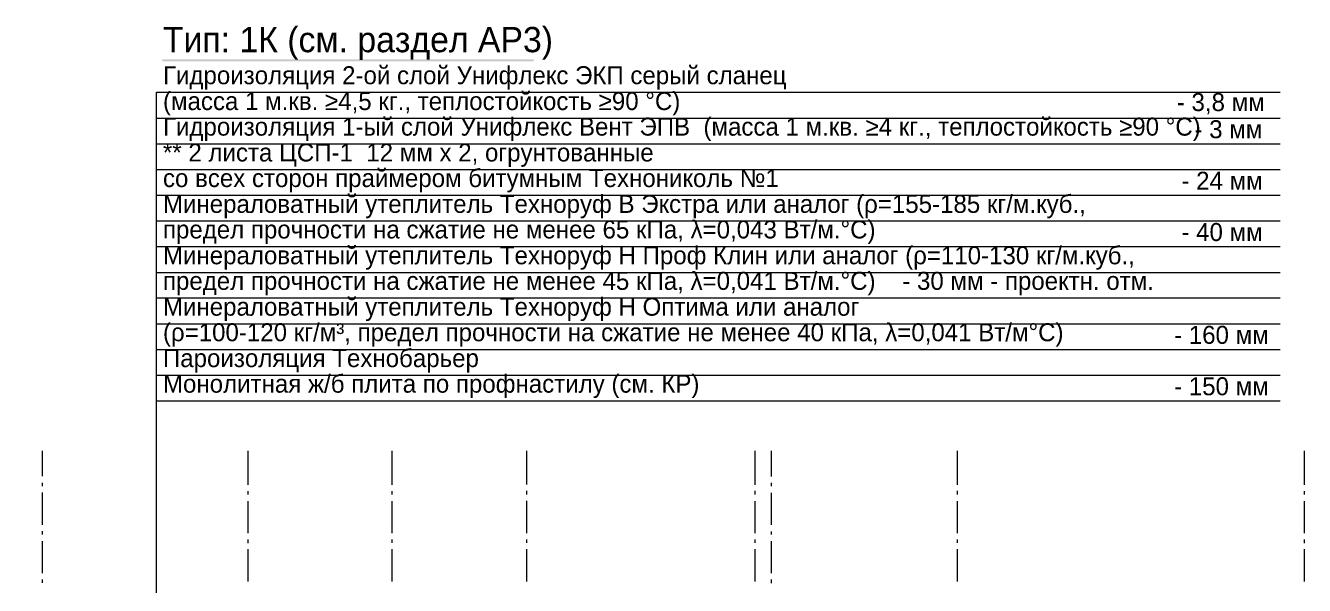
# Model space of a CAD drawing. Header units: millimetres. Extents: x -136833 to 49383, y -8033 to 344618.
# Drawn here: x -37860 to -17943, y 22064 to 30777 of the extents above; entities that cross this region are included whole.
import ezdxf

# ---------------------------------------------------------------- set-up
doc = ezdxf.new("R2010")
doc.units = ezdxf.units.MM
doc.layers.add('PDF _Геометрия', color=7, linetype='Continuous', true_color=0x1d1d1d)
doc.layers.add('PDF _Сплошная заливка', color=7, linetype='Continuous', true_color=0xffffff)
doc.layers.add('PDF _Текст', color=7, linetype='Continuous')

msp = doc.modelspace()

# ---------------------------------------------------------------- linework, layer by layer
at = {"layer": 'PDF _Геометрия', "color": 7, "lineweight": 9}
for points in [[(-35824.6, 29739.8), (-35824.6, 24939.5), (-35824.6, 18941.1)], [(-35820.6, 29738), (-18320.4, 29738)], [(-35820.6, 29335.9), (-18320.4, 29335.9)], [(-35820.6, 28937.9), (-18320.4, 28937.9)], [(-35820.6, 28535.7), (-18320.4, 28535.7)], [(-35820.6, 28137.9), (-18320.4, 28137.9)], [(-35820.6, 27735.7), (-18320.4, 27735.7)], [(-35820.6, 27337.8), (-18320.4, 27337.8)], [(-35820.6, 26935.6), (-18320.4, 26935.6)], [(-35820.6, 26537.6), (-18320.4, 26537.6)], [(-35820.6, 26135.5), (-18320.4, 26135.5)], [(-35820.6, 25737.6), (-18320.4, 25737.6)], [(-35820.6, 25335.4), (-18320.4, 25335.4)], [(-35820.6, 24937.5), (-18320.4, 24937.5)], [(-37596.9, 23761.9), (-37596.9, 24159.9)], [(-34394.4, 23629.5), (-34394.4, 24158.7)], [(-32148.3, 23630.4), (-32148.3, 24159.6)], [(-30051.3, 23631.8), (-30051.3, 24160.9)], [(-26497.8, 23630.8), (-26497.8, 24160)], [(-26243.3, 23759.8), (-26243.3, 24157.7)], [(-23347.9, 23630.7), (-23347.9, 24159.8)], [(-17943.1, 23629.2), (-17943.1, 24158.3)], [(-37596.9, 23609.5), (-37596.9, 23660.3)], [(-37596.9, 23008.4), (-37596.9, 23507.9)], [(-34394.4, 23477.1), (-34394.4, 23532.1)], [(-32148.3, 23478), (-32148.3, 23533)], [(-30051.3, 23479.4), (-30051.3, 23534.4)], [(-26497.8, 23478.4), (-26497.8, 23533.5)], [(-26243.3, 23607.3), (-26243.3, 23658.2)], [(-26243.3, 23006.2), (-26243.3, 23505.7)], [(-23347.9, 23478.3), (-23347.9, 23533.3)], [(-17943.1, 23476.8), (-17943.1, 23531.8)], [(-34394.4, 22876), (-34394.4, 23375.5)], [(-32148.3, 22876.9), (-32148.3, 23376.4)], [(-30051.3, 22878.3), (-30051.3, 23377.8)], [(-26497.8, 22877.3), (-26497.8, 23376.8)], [(-23347.9, 22877.1), (-23347.9, 23376.6)], [(-17943.1, 22875.6), (-17943.1, 23375.2)], [(-37596.9, 22856), (-37596.9, 22906.8)], [(-26243.3, 22853.8), (-26243.3, 22904.6)], [(-37596.9, 22254.9), (-37596.9, 22754.4)], [(-34394.4, 22723.6), (-34394.4, 22778.6)], [(-32148.3, 22724.5), (-32148.3, 22779.5)], [(-30051.3, 22725.9), (-30051.3, 22780.9)], [(-26497.8, 22724.9), (-26497.8, 22780)], [(-26243.3, 22252.7), (-26243.3, 22752.2)], [(-23347.9, 22724.8), (-23347.9, 22779.8)], [(-17943.1, 22723.2), (-17943.1, 22778.3)], [(-34394.4, 22122.5), (-34394.4, 22626.3)], [(-32148.3, 22123.4), (-32148.3, 22627.1)], [(-30051.3, 22124.8), (-30051.3, 22628.5)], [(-26497.8, 22123.8), (-26497.8, 22627.6)], [(-23347.9, 22123.6), (-23347.9, 22627.4)], [(-17943.1, 22122.1), (-17943.1, 22625.9)], [(-37596.9, 22102.5), (-37596.9, 22157.5)], [(-26243.3, 22100.3), (-26243.3, 22155.3)]]:
    msp.add_lwpolyline(points, dxfattribs=at)
at = {"layer": 'PDF _Сплошная заливка', "color": 7, "lineweight": 0, "transparency": 33554559}
msp.add_solid([(-35728.6, 30252.6), (-29946, 30252.6), (-35728.6, 30218.7), (-29946, 30218.7)], dxfattribs=at)

# ---------------------------------------------------------------- texts
at = {"layer": 'PDF _Текст', "attachment_point": 4, "style": ''}
for s, insert, char_height in [('Тип: 1К (см. раздел АР3)', (-35720.3, 30499.6), 393.148), ('Гидроизоляция 2-ой слой Унифлекс ЭКП серый сланец', (-35720.3, 29962), 280.262), ('(масса 1 м.кв. ≥4,5 кг., теплостойкость ≥90 °С)', (-35720.3, 29559.9), 280.262), ('- 3,8 мм', (-19930.3, 29559.9), 280.26), ('Гидроизоляция 1-ый слой Унифлекс Вент ЭПВ  (масса 1 м.кв. ≥4 кг., теплостойкость ≥90 °С)', (-35720.3, 29161.9), 280.262), ('- 3 мм', (-19655.2, 29161.9), 280.26), ('** 2 листа ЦСП-1  12 мм х 2, огрунтованные', (-35720.3, 28759.8), 280.262), ('со всех сторон праймером битумным Технониколь №1', (-35720.3, 28361.8), 280.262), ('- 24 мм', (-19858.4, 28361.8), 280.26), ('на клеевом составе для плит из минеральной ваты ТЕХНОНИКОЛЬ 110 (или аналог)', (-53322.2, 27972.4), 280.262), ('Минераловатный утеплитель Техноруф В Экстра или аналог (ρ=155-185 кг/м.куб.,', (-35720.3, 27959.7), 280.262), ('предел прочности на сжатие не менее 65 кПа, λ=0,043 Вт/м.°С)', (-35720.3, 27561.8), 280.262), ('- 40 мм', (-19858.4, 27561.8), 280.26), ('Минераловатный утеплитель Техноруф Н Проф Клин или аналог (ρ=110-130 кг/м.куб.,', (-35720.3, 27159.6), 280.262), ('предел прочности на сжатие не менее 45 кПа, λ=0,041 Вт/м.°С)    - 30 мм - проектн. отм.', (-35720.3, 26761.7), 280.262), ('Минераловатный утеплитель Техноруф Н Оптима или аналог', (-35720.3, 26359.5), 280.262), ('(ρ=100-120 кг/м³, предел прочности на сжатие не менее 40 кПа, λ=0,041 Вт/м°С)', (-35720.3, 25961.6), 280.262), ('- 160 мм', (-19972.7, 25961.6), 280.26), ('Пароизоляция Технобарьер', (-35720.3, 25559.4), 280.262), ('Монолитная ж/б плита по профнастилу (см. КР)', (-35720.3, 25161.5), 280.262), ('- 150 мм', (-19972.7, 25161.5), 280.26)]:
    msp.add_mtext(s, dxfattribs=dict(at, insert=insert, char_height=char_height))

doc.saveas('drawing.dxf')
